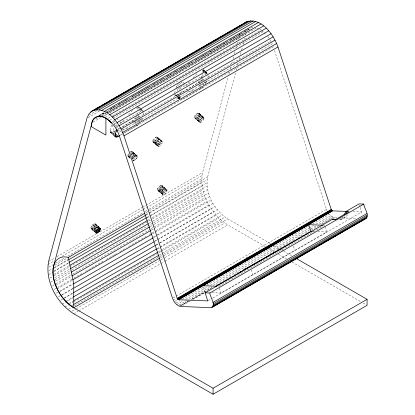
<?xml version="1.0" encoding="UTF-8"?>
<svg xmlns="http://www.w3.org/2000/svg" width="415" height="415" viewBox="0 0 415 415"><rect width="100%" height="100%" fill="white"/><g stroke="black" fill="none" stroke-linecap="round" stroke-linejoin="round"><path stroke-width="0.31" stroke-dasharray="2.08 1.56" d="M270.243 243.439L227.71 218.881C214.244 210.182 204.673 193.24 207.609 177.029L235.601 72.563M265.206 246.536L227.71 224.889C210.877 214.026 198.899 192.83 202.582 172.573L228.229 76.868M114.224 135.741L110.131 132.053L110.11 130.362L111.728 124.324M128.588 153.669L127.81 155.231L127.929 156.341L130.191 158.348M199.055 113.617L204.076 118.073L198.904 113.072C199.407 115.214 197.161 117.03 195.507 117.979L194.651 117.959L194.236 117.206L195.003 115.5L196.041 114.177L198.344 112.885L203.884 117.487L204.076 118.073C203.744 120.106 202.038 121.979 200.056 122.492L194.651 117.959L200.056 122.492L195.507 117.979L200.876 122.275L196.964 117.061L202.1 121.419L198.354 115.51L203.77 119.214L198.977 114.141L204.004 118.597M137.163 114.742L137.962 111.76M141.546 120.807L142.511 117.995M143.32 114.976L143.964 112.558M174.637 93.059L175.602 89.469M177.729 97.541L179.664 99.263L179.482 98.184L180.126 95.787M180.769 93.396L181.412 90.999M201.503 78.113L202.629 73.922M202.79 73.325L203.428 70.929L203.267 69.782L204.642 70.996M204.061 82.206L206.053 83.56L207.184 80.147M207.827 77.73L208.475 75.312L206.732 76.012M228.898 74.363L229.568 71.862M230.237 69.362L231.077 66.234M231.746 63.728L232.25 61.856M233.09 58.728L233.759 56.222M234.428 53.722L235.098 51.221M235.772 48.716L236.27 46.843M236.944 44.338L237.613 41.837M238.283 39.337L238.62 38.087M239.289 35.581L239.958 33.081M236.27 70.062L236.773 68.184M237.608 65.056L238.283 62.556M239.118 59.428L239.787 56.928M240.461 54.427L241.463 50.672M241.634 50.044L242.469 46.921M243.143 44.415L243.647 42.543M244.482 39.415L244.819 38.159M245.654 35.036L245.991 33.781M99.984 228.032L95.04 223.654C92.913 223.903 91.336 225.931 90.761 227.882L91.061 228.764L94.848 232.037M98.843 227.176L95.04 223.654L95.543 224.401C94.988 226.424 93.328 228.696 91.061 228.764L95.787 232.727M132.836 159.687C133.438 157.954 134.808 156.491 136.514 155.807L137.292 155.931L137.49 156.517L136.634 158.603L133.926 160.911L132.909 160.755L132.758 160.216M162.452 142.521L160.481 145.447L158.655 146.526L157.882 146.339L153.031 141.987L152.72 141.608L152.839 140.576L153.56 139.253L155.371 137.375L157.109 136.992L162.374 141.697L162.452 142.521L157.498 137.91L157.109 136.992L162.374 141.697L157.498 137.91L155.703 140.747L154.722 141.562L153.031 141.987L158.655 146.526L154.722 141.562L160.481 145.447L156.491 139.85L161.606 144.187L157.498 137.91M176.889 88.322L176.401 86.476L177.329 84.753L178.704 85.972M131.519 154.271L132.452 152.347L132.312 151.522L131.757 151.335L129.464 152.653L135.103 156.543L130.782 151.605L136.514 155.807L131.757 151.335L137.292 155.931L132.312 151.522L137.49 156.517L132.452 152.347L137.355 157.28L132.157 153.202L136.634 158.603L131.519 154.271L135.508 159.863L131.773 156.694M138.268 118.109L136.395 116.568L133.5 120.049L131.923 121.164L119.805 128.162M114.737 119.65L112.823 122L117.844 126.456L116.9 128.245L115.987 127.421M118.732 125.242L117.844 126.456L114.058 124.713M176.09 95.818L174.637 94.807L175.306 95.388L177.703 94.734L196.98 83.607L200.575 79.83L202.069 80.847M347.568 214.768C345.228 218.223 341.166 220.604 336.928 219.903M119.764 124.106L123.971 119.883M128.743 114.675L132.655 110.411M189.541 81.807L186.501 85.122L184.276 86.86L181.988 84.836M193.011 78.015L197.353 73.279M249.109 28.848L247.776 30.129L105.545 112.247M139.175 123.883L137.573 125.263L120.433 135.16M182.73 99.19L202.084 88.016L203.682 86.636M159.127 189.992C160.595 189.032 161.943 187.544 162.089 185.733L161.471 185.147C159.433 185.697 157.721 187.559 157.358 189.629L157.55 190.215L163.09 194.811C165.186 194.277 167.162 192.135 167.053 189.894L161.471 185.147L166.135 189.676L167.053 189.894L162.089 185.733L167.038 190.916L161.907 186.807L166.685 191.797L160.875 188.509L165.471 193.437L159.744 189.572L164.153 194.448L159.127 189.992L157.55 190.215L163.09 194.811L158.063 190.355M130.429 158.245L127.929 156.341L128.915 156.429L129.885 155.812M322.688 224.022L333.458 217.33L336.705 217.657M88.96 115.157L96.804 110.634M88.094 117.585L99.854 110.795M98.48 115.811L104.077 112.579M110.795 108.699L114.716 106.437M118.078 104.497L121.994 102.235M124.235 100.944L128.157 98.677M131.514 96.737L135.435 94.475M138.797 92.535L142.713 90.273M145.515 88.654L149.997 86.071M152.232 84.774L156.154 82.512M159.516 80.572L163.432 78.311M167.354 76.049L171.276 73.782M173.512 72.49L177.994 69.907M180.795 68.288L184.711 66.027M188.073 64.086L191.995 61.825M195.351 59.885L199.273 57.618M202.634 55.677L206.551 53.416M208.792 52.124L212.713 49.862M216.07 47.922L219.992 45.655M222.793 44.042L227.27 41.453M230.071 39.84L234.548 37.251M236.789 35.96L241.831 33.05M244.627 31.431L248.549 29.169M98.946 115.583L103.983 112.672M110.146 109.114L115.183 106.204M118.545 104.269L121.906 102.329M122.467 102.002L128.624 98.448M132.546 96.181L135.342 94.568M135.902 94.247L137.583 93.276M138.143 92.95L142.625 90.366M143.185 90.039L149.903 86.159M153.265 84.224L156.061 82.606M156.621 82.284L158.302 81.314M161.103 79.696L163.344 78.404M166.7 76.464L171.743 73.554M174.544 71.935L177.9 69.995M180.141 68.703L185.183 65.793M187.419 64.501L192.461 61.591M195.823 59.651L199.179 57.711M199.74 57.389L201.42 56.419M201.981 56.098L206.463 53.509M209.819 51.569L212.62 49.95M213.18 49.629L214.861 48.659M217.657 47.045L219.898 45.749M220.458 45.427L227.181 41.547M230.538 39.607L235.58 36.696M238.376 35.083L241.738 33.143M243.979 31.846L249.016 28.941M99.382 115.801L104.985 112.569M99.631 115.775L104.673 112.864M106.914 111.573L252.502 27.515L251.298 27.821M95.538 119.079L98.895 117.139M101.696 115.52L105.618 113.259M101.613 115.759L106.095 113.176M93.121 122.041L101.519 117.191M102.08 116.869L107.117 113.959M109.918 112.346L245.431 34.108M103.729 116.184L107.086 114.244M109.327 112.947L256.6 27.924L258.789 28.77M105.358 117.352L108.72 115.412M108.144 118.285L112.06 116.024M112.621 115.697L261.014 30.025L259.904 29.398M109.783 120.241L112.584 118.623M113.145 118.301L263.214 31.659L266.544 34.99M111.35 122.539L114.151 120.921M113.912 124.479L116.714 122.866M119.707 121.958L121.362 122.726L140.716 111.552L142.656 110.888L143.346 111.033M204.88 71.619L207.163 73.647L205.773 73.995L186.501 85.122L181.474 80.666M115.188 127.312L117.99 125.693M200.86 77.849L203.101 76.557M115.396 130.709L112.154 132.463L110.566 132.499M117.601 129.433L119.255 128.479M117.927 129.356L119.048 128.707M119.608 128.385L270.803 41.095L269.828 39.482M119.302 132.167L122.103 130.549M122.664 130.227L272.173 43.907L270.803 41.095M120.392 135.031L273.262 46.776L273.667 48.005M48.591 261.476L54.754 257.923M56.99 256.626L96.192 233.998M100.108 231.731L142.106 207.484M142.667 207.163L202.582 172.573M47.99 264.495L54.147 260.936M61.985 256.413L142.62 209.855M143.18 209.534L201.981 175.587M48.84 267.115L52.762 264.853M55.558 263.24L65.077 257.741M67.878 256.128L142.916 212.802M145.157 211.51L148.513 209.57M149.073 209.248L201.711 178.86M54.739 265.284L67.619 257.85M146.013 212.589L148.814 210.97M149.374 210.649L207.609 177.029M48.913 270.596L52.274 268.655M54.51 267.364L67.951 259.603M145.79 214.669L201.783 182.335M54.204 268.064L68.205 259.982M146.044 215.043L149.4 213.103M149.96 212.781L207.08 179.804M54.028 271.094L68.589 262.69M146.983 217.429L150.344 215.489M150.904 215.167L206.898 182.839M48.768 274.564L53.245 271.975M53.805 271.654L68.366 263.25M146.76 217.989L202.198 185.982M54.204 274.336L68.766 265.927M147.719 220.344L149.96 219.053M152.201 217.761L207.08 186.076M50.075 277.998L53.431 276.058M53.992 275.736L148.067 221.423M148.627 221.102L151.989 219.162M152.549 218.835L202.945 189.743M54.739 277.723L69.855 268.998M148.814 223.41L152.17 221.47M152.73 221.148L207.609 189.463M50.583 282.148L54.505 279.886M55.065 279.565L71.302 270.186M71.862 269.864L153.057 222.985M153.617 222.663L204.014 193.566M55.61 281.204L70.732 272.479M150.246 226.569L153.607 224.629M154.167 224.308L208.486 192.944M52.529 285.67L55.325 284.052M55.885 283.73L72.127 274.357M72.687 274.03L150.521 229.096M151.081 228.769L153.882 227.155M154.442 226.829L205.399 197.41M55.698 285.364L71.375 276.312M151.449 230.081L153.69 228.79M154.25 228.468L209.689 196.461M54.199 289.478L57 287.865M57.561 287.543L73.242 278.491M73.803 278.164L83.322 272.671M85.557 271.374L104.041 260.708M106.276 259.417L114.12 254.888M114.68 254.566L117.476 252.948M119.717 251.656L126.435 247.776M128.676 246.484L147.154 235.813M149.395 234.522L151.636 233.225M152.196 232.903L155.558 230.963M156.118 230.641L207.075 201.223M57.208 288.85L72.329 280.125M152.404 233.894L154.645 232.597M155.205 232.276L211.199 199.947M56.144 293.208L58.946 291.589M59.506 291.268L72.386 283.829M153.581 236.955L209.02 204.948M60.123 291.605L73.004 284.171M153.638 237.613L157 235.673M157.56 235.352L212.994 203.345M58.339 296.803L61.135 295.184M61.695 294.863L72.895 288.394M154.65 241.193L211.209 208.543M61.612 295.184L73.367 288.394M154.567 241.514L215.043 206.603M64.434 297.913L73.393 292.741M156.268 244.892L159.07 243.278M159.63 242.951L217.304 209.653M60.74 300.216L63.542 298.598M64.102 298.276L73.061 293.104M155.936 245.255L159.298 243.315M159.858 242.993L213.616 211.956M66.317 301.036L73.035 297.156M157.031 248.663L219.748 212.454M62.214 304.055L73.414 297.586M157.41 249.093L159.645 247.802M160.206 247.475L216.205 215.146M68.89 303.536L73.372 300.948M158.489 251.806L161.845 249.866M162.405 249.545L222.326 214.949M64.953 306.976L68.314 305.035M68.874 304.714L73.356 302.13M73.917 301.804L160.709 251.692M161.269 251.371L218.944 218.072M71.001 306.011L73.242 304.719M159.479 254.929L161.715 253.638M162.275 253.316L224.992 217.107M68.371 309.274L71.172 307.66M74.529 305.72L159.085 256.901M159.645 256.579L163.007 254.639M163.567 254.312L221.802 220.692M160.512 257.674L163.313 256.06M163.873 255.733L227.71 218.881M71.868 311.234L75.784 308.968M76.344 308.646L160.34 260.153M160.901 259.832L164.262 257.891M164.822 257.565L224.738 222.974M73.72 313.792L78.196 311.209M78.757 310.882L164.433 261.419M164.994 261.097L227.71 224.889M173.055 297.887L326.486 209.305L274.471 50.469M173.226 300.009L176.588 298.069M246.022 257.98L247.703 257.01M174.762 301.404L177.563 299.786M175.934 302.955L179.856 300.693M182.097 299.402L204.496 286.469M206.732 285.178L308.651 226.336M312.568 224.074L329.37 214.373L332.067 216.687L333.458 217.33L321.143 224.442M176.691 304.589L182.849 301.036M185.65 299.417L207.49 286.812M210.286 285.193L308.843 228.292M309.403 227.97L313.32 225.708M316.121 224.09L330.682 215.686M179.197 304.947L186.475 300.745M188.716 299.448L210.555 286.843M213.357 285.224L310.228 229.293M310.788 228.971L316.391 225.739M319.187 224.121L332.067 216.687M188.986 300.74L179.467 306.234L189.152 301.02M191.227 299.443L213.066 286.838M216.428 284.898L231.544 276.167M233.785 274.875L239.382 271.643M244.425 268.733L246.666 267.442M269.626 254.182L274.663 251.277M276.904 249.98L295.381 239.315M297.622 238.018L303.22 234.786M305.461 233.495L308.822 231.554M311.058 230.263L318.902 225.734M182.45 305.528L190.739 300.735M192.949 299.459L204.548 292.751M333.115 218.544L334.786 217.579M218.829 286.34L324.566 225.293M212.075 292.705L220.946 293.052L326.683 232.006L324.95 226.517M208.32 300.585L212.241 298.318M212.802 297.996L361.75 212.003L360.236 207.37M180.592 305.596L189.027 300.813M191.839 299.22L209.829 289.011M210.389 288.695L213.201 287.097M192.57 299.179L204.533 292.741M177.703 94.734L179.534 94.231M187.456 92.047L194.77 90.034M200.258 88.519L201.477 88.182M115.022 131.477L113.196 131.98L114.566 133.194M117.461 130.803L121.73 129.63M122.337 129.459L129.651 127.447M135.747 125.766L137.573 125.263L136.462 123.841M180.795 99.854L181.687 99.678M339.532 219.369L342.671 219.177L341.908 217.351L345.166 217.476L344.289 215.489M352.875 211.655L361.75 212.003M342.474 217.88L356.563 218.425M312.106 231.44L314.005 231.513M317.807 231.658L326.683 232.006M340.16 218.606L342.671 219.177M179.109 87.721L182.356 89.209M274.159 245.701L279.196 248.606M281.437 249.897L283.118 250.868M283.678 251.189L291.512 255.718M268.567 248.476L274.159 251.708M278.641 254.291L286.475 258.815M292.072 262.047L360.91 301.788M363.151 303.08L366.507 305.02M96.954 230.05L92.799 224.671L97.665 227.778M96.093 231.316L90.761 227.882L94.874 231.845M202.411 70.529L205.052 72.262M205.581 72.604L207.163 73.647M134.533 120.749L137.624 122.84M178.03 97.172L179.482 98.184L178.025 92.638M131.923 121.164L133.464 122.285M133.978 122.653L136.545 124.516M202.546 78.881L205.14 80.8M205.658 81.184L206.696 81.957M261.455 30.352L263.214 31.659M99.792 228.053L94.075 223.82L98.749 228.468M132.93 160.149L133.926 160.911L132.152 158.208M177.802 97.416L179.296 98.635M138.734 118.498L141.079 120.423M98.199 227.809L95.543 224.401L98.967 227.223M131.84 156.429L133.703 158.006L130.621 154.115M97.312 227.876L94.999 225.91L96.98 228.364M198.837 85.21L202.084 88.016M204.346 71.728L207.101 74.119M141.214 110.167L142.132 110.966M95.611 230.657L92.846 228.229L95.331 231.186M203.288 69.736L204.657 70.949M205.114 71.354L207.396 73.382L205.098 71.401M203.054 70L204.424 71.214M199.693 81.044L200.606 81.854M202.432 83.477L203.801 84.691M199.574 82.995L198.661 82.18L201.462 86.958M200.03 83.399L202.313 85.423M180.816 81.828L182.647 83.451M183.103 83.856L185.386 85.879M179.249 82.403L181.531 84.432M178.217 83.54L180.043 85.163M180.499 85.568L182.787 87.591M179.161 86.377L181.9 88.805M179.529 96.358L180.904 97.572M177.579 96.031L179.861 98.054M174.637 94.807L176.007 96.021M177.838 97.644L178.751 98.454M138.776 106.982L140.13 108.242M140.607 108.6L143.325 111.075M137.63 106.432L139.912 108.46M140.369 108.865L142.656 110.888M136.732 106.614L141.759 111.07M136.608 107.905L140.716 111.552M138.076 115.552L140.815 117.985M141.271 118.389L142.189 119.198M139.295 121.937L135.181 118.291L136.634 120.324M113.705 120.786L116.906 123.623M110.11 130.362L114.68 134.413M112.154 132.463L114.436 134.491M109.975 131.322L114.084 134.968M111.256 132.644L114.001 135.072M110.131 132.053L114.239 135.695M128.038 154.613L129.869 156.232M132.152 158.26L133.065 159.07L132.25 158.089M127.81 155.231L130.092 157.254M130.019 157.783L127.732 155.76L130.32 158.255M158.556 190.257L163.583 194.713M94.33 226.855L96.612 228.878M96.041 229.241L91.933 225.594L95.336 230.273M96.047 229.505L93.764 227.477L95.652 229.843M95.165 231.539L91.964 228.701L95.839 232.81M92.799 224.671L97.826 229.137M153.638 142.054L158.655 146.526M128.915 156.429L130.279 157.648M133.018 160.097L133.926 160.911M177.703 97.551L180.1 99.714M176.401 86.476L177.765 87.71M178.222 88.12L180.956 90.589M175.389 94.48L177.662 96.539M178.118 96.949L179.482 98.184M202.178 70.716L204.424 72.765M204.875 73.175L205.773 73.995M116.869 118.633L118.664 120.272M120.464 121.906L121.362 122.726M95.543 224.401L98.713 227.342M91.196 226.663L95.652 230.89M198.354 115.51L203.226 120.158M154.722 141.562L159.5 146.158M155.703 140.747L160.481 145.447M203.267 69.782L205.435 72.086M205.871 72.547L208.04 74.856M143.533 112.097L138.76 107.023L138.921 108.175M176.666 95.222L177.9 96.612M178.315 97.074L180.38 99.393M201.918 78.606L204.403 81.579M204.813 82.077L206.053 83.56M134.242 120.998L136.094 123.364M267.711 36.401L269.179 38.408M200.575 79.83L202.458 82.409M202.836 82.922L204.714 85.5M137.894 115.754L139.72 118.28M140.083 118.783L141.178 120.303M136.997 120.832L138.812 123.374M136.395 116.568L137.349 118.114M138.62 120.174L140.208 122.747M326.486 209.305L326.973 210.504M359.478 205.057L360.044 206.794M293.472 246.131L294.821 250.401M251.267 269.776L252.808 274.657M219.411 288.171L220.946 293.052M203.371 286.941L204.911 291.823M112.252 124.951L114.592 132.966M177.049 88.94L177.864 92.021M158.229 144.264L157.736 145.509L157.882 146.339L152.72 141.608L157.736 145.509L152.839 140.576L158.229 144.264L159.754 142.361L161.482 141.391L162.13 141.448L156.725 136.914L161.482 141.391L155.371 137.375L159.754 142.361L153.56 139.253L158.229 144.264M163.059 192.275L162.431 193.509L162.53 194.625L157.358 189.629L162.431 193.509L157.581 188.581L163.059 192.275L164.724 190.412L166.135 189.676L160.315 185.567L164.724 190.412L159.391 186.226L163.546 191.606L158.52 187.149L163.059 192.275M200.03 119.956L199.397 121.19L199.501 122.311L194.236 117.206L199.397 121.19L195.003 115.5L200.03 119.956L201.374 118.332L203.101 117.362L203.884 117.487L198.344 112.885L203.101 117.362L197.633 113.056L201.374 118.332L196.041 114.177L200.03 119.956"/><path stroke-width="0.62" d="M107.013 119.017C102.406 114.841 93.261 115.583 92 122.69L53.618 265.932C50.682 282.143 60.253 299.091 73.72 307.785L213.077 388.243L367.068 299.334L367.068 305.341L213.077 394.25L73.72 313.792C56.886 302.934 44.908 281.738 48.591 261.476L86.974 118.234L89.043 113.731L92.363 110.8L246.354 21.896C261.554 16.922 273.558 34.715 277.977 46.957L331.352 209.834L332.586 210.867L347.168 211.432M109.576 120.962L111.329 122.648L107.023 118.934C112.859 122.913 116.999 129.049 119.271 135.679L172.495 298.209C173.849 301.918 176.608 305.891 180.795 306.488L210.903 307.655C216.921 305.476 209.777 296.678 209.824 292.99L205.109 292.803L207.759 300.906L178.595 299.77L177.355 298.743L123.986 135.861C119.567 123.618 107.563 105.83 92.363 110.8M211.816 307.51L365.807 218.606C370.004 214.783 363.929 208.382 363.815 204.081L359.1 203.9L345.835 211.557L344.071 214.991M116.579 129.439L115.137 134.818L115.152 136.509L115.593 136.955L117.18 136.919L119.878 135.477M100.529 229.023L99.356 231.311L97.919 232.68L96.27 233.266L95.787 232.727C96.026 230.574 97.769 228.722 99.792 228.053L100.435 228.432L100.529 229.023L99.621 228.183M246.354 21.896L243.434 23.795M90.563 112.055L92.804 110.764M93.925 110.115L100.643 106.235M101.763 105.586L135.918 85.869M137.038 85.22L140.96 82.959M142.08 82.31L158.878 72.615M159.998 71.966L184.078 58.064M185.199 57.415L194.158 52.243M195.278 51.6L232.234 30.259M233.355 29.615L240.072 25.735M241.193 25.087L242.313 24.444M94.418 109.996L248.409 21.092M96.685 109.659L250.681 20.75M99.128 109.783L253.119 20.88M101.696 110.38L255.687 21.471M104.347 111.433L258.338 22.524M107.029 112.916L261.019 24.013M109.69 114.815L263.681 25.912M112.289 117.087L266.28 28.179M114.768 119.691L268.759 30.783M117.092 122.581L271.083 33.672M119.214 125.698L273.205 36.795M115.951 130.388L117.051 129.755M121.092 128.998L275.083 40.089M122.69 132.406L276.681 43.497M123.986 135.861L277.977 46.957M68.179 257.528L144.892 213.237M68.766 259.655L145.483 215.364M69.149 262.368L146.422 217.751M69.886 265.284L147.159 220.666M70.415 268.671L148.254 223.732M71.292 272.152L149.685 226.891M71.935 275.991L150.889 230.408M72.89 279.798L151.843 234.216M73.564 283.844L153.078 237.94M73.927 288.072L154.007 241.841M73.393 292.741L155.148 245.54M73.595 296.834L156.471 248.984M73.932 300.626L157.928 252.128M73.803 304.397L158.919 255.256M73.72 307.785L73.72 283.756L68.33 257.435A29.429 16.989 60 0 0 53.089 274.979A29.429 16.989 60 0 0 73.72 307.785L159.391 258.322M177.21 298.39L331.201 209.487M177.355 298.743L331.352 209.834M177.558 299.07L331.549 210.161M177.802 299.355L331.793 210.447M178.066 299.573L332.057 210.67M178.336 299.718L332.327 210.81M178.595 299.77L332.586 210.867M322.663 225.221L308.719 224.681L202.987 285.722L216.931 286.267M215.162 286.625L310.835 231.388L312.106 231.44M205.109 292.803L332.405 219.312L335.662 219.436L349.093 211.681L345.835 211.557L346.701 213.16M209.824 292.99L363.815 204.081M212.916 302.431L366.907 213.528M213.243 303.816L367.233 214.913M213.289 305.098L367.28 216.194M213.056 306.187L367.047 217.284M212.584 306.685L214.259 305.715M222.663 300.87L223.778 300.221M227.7 297.96L228.821 297.311M232.742 295.049L233.863 294.401M235.538 293.431L236.659 292.788M237.779 292.139L238.9 291.491M242.822 289.229L243.942 288.581M245.618 287.611L246.738 286.967M247.859 286.319L249.54 285.349M252.901 283.409L254.577 282.439M255.697 281.795L259.059 279.855M262.98 277.588L264.101 276.945M270.819 273.065L271.939 272.416M275.856 270.155L276.976 269.506M280.898 267.244L282.018 266.596M283.699 265.631L284.82 264.983M285.935 264.334L287.056 263.691M290.977 261.424L292.658 260.454M293.779 259.811L294.899 259.162M296.014 258.514L297.695 257.544M301.057 255.609L302.737 254.639M303.858 253.99L307.214 252.05M311.136 249.788L312.256 249.14M318.974 245.26L320.095 244.617M324.016 242.35L325.137 241.706M326.812 240.736L327.933 240.088M329.054 239.439L330.174 238.796M334.096 236.534L335.216 235.886M339.133 233.624L340.814 232.654M341.934 232.006L343.055 231.357M344.175 230.714L345.856 229.744M349.212 227.804L350.333 227.155M352.013 226.185L355.375 224.245M359.291 221.984L360.412 221.335M362.093 220.365L363.213 219.722M212.553 307.012L366.544 218.103M240.186 271.789L241.312 271.151M242.998 270.196L244.119 269.558M245.244 268.92L246.37 268.282M247.496 267.644L249.182 266.684M250.307 266.051L278.979 249.783M334.781 219.68L335.662 219.436M116.242 131.14L117.461 130.803M364.894 218.752L365.807 218.606M332.405 219.312L333.857 219.68M279.757 248.927L280.877 249.576M295.988 258.301L367.068 299.334M105.913 118.306L105.913 135.108L91.357 126.705A20.584 11.885 60 0 1 105.913 118.306L107.516 119.338M98.241 228.665L100.093 230.242L98.578 228.297M96.073 231.062L97.919 232.68L96.031 230.315M115.022 133.599L118.218 136.436M114.893 134.896L117.18 136.919M114.914 135.881L116.283 137.1M114.68 136.146L115.593 136.955M97.074 229.282L99.356 231.311L97.375 228.857M96.96 230.315L98.786 231.933M95.621 231.944L96.991 233.157L95.746 231.679M109.098 120.583L110.411 121.886M110.914 122.326L111.723 123.208M308.719 224.681L310.835 231.388M213.077 388.243L213.077 394.25"/></g></svg>
